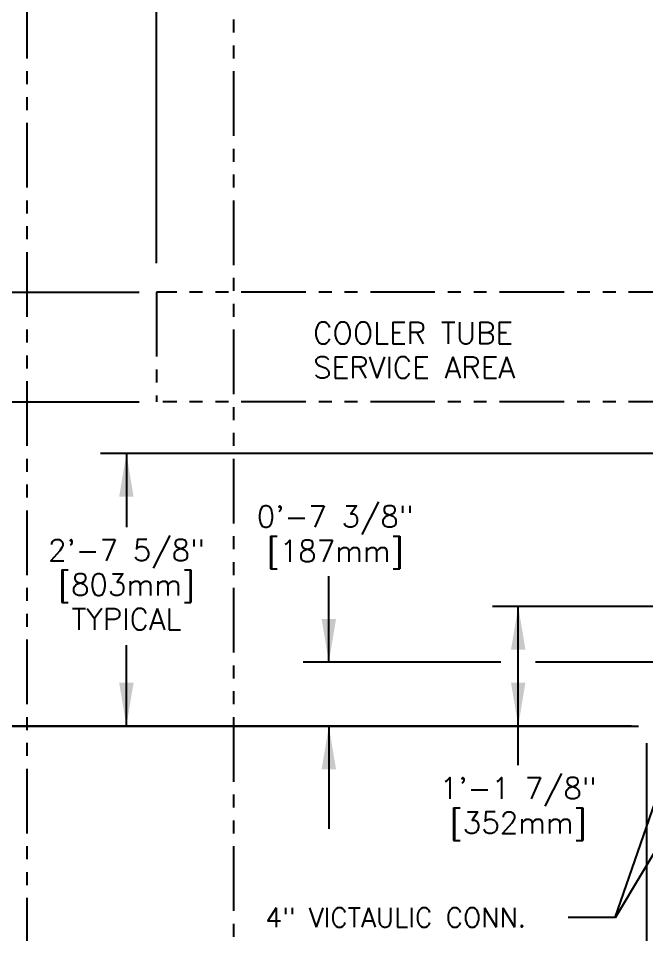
# Model space of a CAD drawing. Extents: x 0 to 406, y 0 to 300.
# Drawn here: x 140.9 to 213.9, y 88.1 to 194.5 of the extents above; entities that cross this region are included whole.
import ezdxf
from ezdxf.enums import TextEntityAlignment as Align

# ---------------------------------------------------------------- set-up
doc = ezdxf.new("R2010")
doc.units = 0
doc.header["$LTSCALE"] = 12
doc.linetypes.add('0', pattern=[0])
doc.linetypes.add('PHANTOM2', pattern=[1.25, 0.625, -0.125, 0.125, -0.125, 0.125, -0.125])
for name, color, linetype in [('DIM-SERV-CLEAR', 120, '0'), ('DIM-UNIT', 3, '0'), ('DIM-WITH-PUMP', 60, '0'), ('DIM-WITHOUT-PUMP', 151, '0'), ('SERV-CLEAR', 220, 'CONTINUOUS')]:
    doc.layers.add(name, color=color, linetype=linetype)
doc.styles.get("Standard").update_dxf_attribs({"font": 'SIMPLEX.SHX'})

msp = doc.modelspace()

# ---------------------------------------------------------------- linework, layer by layer
at = {"layer": 'DIM-SERV-CLEAR', "linetype": '0'}
for p, q in [((157, 166.05), (157, 236.4)), ((117.1, 162.71), (155, 162.71)), ((117.1, 149.96), (155, 149.96)), ((117.1, 112.31), (212.17, 112.31)), ((213.94, 110.31), (213.94, 49.5))]:
    msp.add_line(p, q, dxfattribs=at)
at = {"layer": 'DIM-UNIT', "linetype": '0'}
msp.add_line((212.17, 112.31), (93.1, 112.31), dxfattribs=at)
at = {"layer": 'DIM-WITH-PUMP', "linetype": '0'}
for p, q in [((177.02, 119.71), (177.02, 129.71)), ((236.4, 126.21), (196.02, 126.21)), ((199.02, 107.77), (199.02, 126.21)), ((197.02, 119.71), (174.02, 119.71)), ((224.73, 119.71), (201.02, 119.71)), ((210.32, 90.08), (228.02, 119.71)), ((174.02, 112.31), (212.99, 112.31)), ((177.02, 112.31), (177.02, 100.38))]:
    msp.add_line(p, q, dxfattribs=at)
at = {"layer": 'DIM-WITH-PUMP'}
msp.add_line((210.32, 90.08), (204.82, 90.08), dxfattribs=at)
at = {"layer": 'DIM-WITH-PUMP', "linetype": '0'}
for points in [[(198.18, 121.17), (199.86, 121.17), (199.02, 126.21)], [(176.18, 124.75), (177.86, 124.75), (177.02, 119.71)], [(198.18, 117.35), (199.86, 117.35), (199.02, 112.31)], [(176.18, 107.27), (177.86, 107.27), (177.02, 112.31)]]:
    msp.add_solid(points, dxfattribs=at)
at = {"layer": 'DIM-WITHOUT-PUMP', "linetype": '0'}
for p, q in [((224.73, 143.98), (150.5, 143.98)), ((153.5, 143.98), (153.5, 135.41)), ((210.28, 90.08), (228.94, 143.98)), ((153.5, 112.31), (153.5, 121.7)), ((150.5, 112.31), (212.99, 112.31))]:
    msp.add_line(p, q, dxfattribs=at)
at = {"layer": 'DIM-WITHOUT-PUMP'}
msp.add_line((210.28, 90.08), (204.82, 90.08), dxfattribs=at)
at = {"layer": 'DIM-WITHOUT-PUMP', "linetype": '0'}
for points in [[(154.34, 138.94), (152.66, 138.94), (153.5, 143.98)], [(154.34, 117.35), (152.66, 117.35), (153.5, 112.31)]]:
    msp.add_solid(points, dxfattribs=at)
at = {"layer": 'SERV-CLEAR', "linetype": 'PHANTOM2'}
for p, q in [((141.94, 272.35), (141.94, 40.31)), ((165.94, 248.35), (165.94, 64.31)), ((219.35, 162.71), (157, 162.71)), ((157, 162.71), (157, 149.96)), ((219.35, 149.96), (157.73, 149.96))]:
    msp.add_line(p, q, dxfattribs=at)

# ---------------------------------------------------------------- texts
at = {"layer": 'DIM-WITH-PUMP', "linetype": '0'}
for s, p in [('0\'-7 3/8"', (177.75, 136.64)), ('[187mm]', (177.75, 132.64)), ('1\'-1 7/8"', (199.02, 105.09)), ('[352mm]', (199.02, 101.09))]:
    msp.add_text(s, height=2.5, dxfattribs=at).set_placement(p, align=Align.MIDDLE_CENTER)
at = {"layer": 'DIM-WITH-PUMP'}
msp.add_text('4" VICTAULIC CONN.', height=2.25, dxfattribs=at).set_placement((169.66, 90.08), align=Align.MIDDLE_LEFT)
at = {"layer": 'DIM-WITHOUT-PUMP'}
for s, p in [('2\'-7 5/8"', (153.5, 132.73)), ('[803mm]', (153.5, 128.73)), ('TYPICAL', (153.5, 124.73))]:
    msp.add_text(s, height=2.5, dxfattribs=at).set_placement(p, align=Align.MIDDLE_CENTER)
msp.add_text('4" VICTAULIC CONN.', height=2.25, dxfattribs=at).set_placement((169.66, 90.08), align=Align.MIDDLE_LEFT)
at = {"layer": 'SERV-CLEAR', "linetype": '0'}
for s, p in [('COOLER TUBE', (175.19, 157.95)), ('SERVICE AREA', (175.19, 153.95))]:
    msp.add_text(s, height=2.51, dxfattribs=at).set_placement(p, align=Align.MIDDLE_LEFT)

doc.saveas('drawing.dxf')
